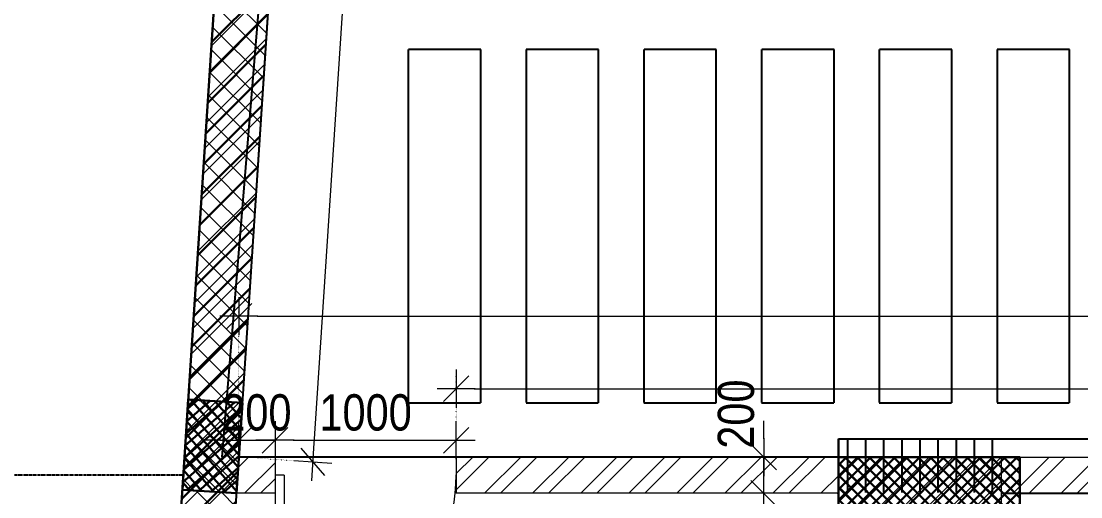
# Model space of a CAD drawing. Header units: inches. Extents: x 676944 to 1044153, y 326920 to 502369.
# Drawn here: x 698436 to 704285, y 380041 to 382667 of the extents above; entities that cross this region are included whole.
import ezdxf

# ---------------------------------------------------------------- set-up
doc = ezdxf.new("R2010")
doc.units = ezdxf.units.IN
doc.header["$MEASUREMENT"] = 0
for name, pattern in [('CENTER', [50.8, 31.75, -6.35, 6.35, -6.35]), ('DOT2', [3.175, 0, -3.175]), ('HIDDEN', [9.525, 6.35, -3.175])]:
    doc.linetypes.add(name, pattern=pattern)
for name, color, linetype, lineweight in [('A-BLOCK', 43, 'Continuous', 13), ('A-DIMENSION', 7, 'Continuous', 9), ('A-HATCH CONCRETE', 254, 'Continuous', 5)]:
    doc.layers.add(name, color=color, linetype=linetype, lineweight=lineweight)
for name, color, linetype in [('A-MODIFICATION 3-1-2012', 1, 'Continuous'), ('Axis', 9, 'CENTER'), ('S-BEAM', 2, 'Continuous'), ('S-COL-1', 7, 'Continuous'), ('S-COL1-HT', 11, 'Continuous'), ('S-REIN', 7, 'Continuous'), ('S-RIBS', 43, 'HIDDEN'), ('S-WALL', 1, 'Continuous'), ('S-WALL-HAT', 9, 'Continuous')]:
    doc.layers.add(name, color=color, linetype=linetype)
doc.styles.add('ARIAL', font='ARIALN.TTF')
doc.styles.get("Standard").update_dxf_attribs({"font": 'arial.ttf'})
doc.dimstyles.get("Standard").update_dxf_attribs({"dimtxt": 0.18, "dimasz": 0.18, "dimexe": 0.18, "dimexo": 0.0625, "dimgap": 0.09, "dimtad": 0, "dimtih": 1, "dimtoh": 1, "dimdec": 4, "dimzin": 0, "dimdsep": 46, "dimtxsty": 'Standard', "dimcen": 0.09, "dimadec": 0, "dimazin": 0, "dimtfac": 1, "dimtdec": 4, "dimtofl": 0, "dimtmove": 0, "dimatfit": 3, "dimfxl": 1, "dimtolj": 1, "dimtzin": 0, "dimarcsym": 0})
pattern_1 = [(45, (500265.86, -209134.59), (-132.58252, 132.58252), []), (45, (500354.24, -209134.59), (-132.58252, 132.58252), [])]
pattern_2 = [(45, (500265.86, -209134.585), (-66.29126, 66.29126), []), (135, (500265.86, -209134.585), (-66.29126, -66.29126), [])]

# ---------------------------------------------------------------- blocks, each defined once
blk = doc.blocks.new('R')
at = {"color": 4, "lineweight": 13}
blk.add_line((-0.707, -0.707), (0.707, 0.707), dxfattribs=at)
for p, q in [((0, -1.05), (0, 1.05)), ((-1.05, 0), (1.05, 0))]:
    blk.add_line(p, q)
blk = doc.blocks.new('*D471')
at = {"layer": 'A-DIMENSION', "color": 254, "linetype": 'DOT2', "lineweight": 13, "transparency": 16777216}
for p, q in [((509380.2, 222619.9), (509762.3, 222594.9)), ((508749.6, 212995.9), (509131.7, 212970.9))]:
    blk.add_line(p, q, dxfattribs=at)
at = {"layer": 'A-DIMENSION', "color": 254, "transparency": 16777216}
blk.add_line((509680.9, 222500), (509063.4, 213075.5), dxfattribs=at)
at = {"layer": 'Defpoints', "color": 0, "transparency": 16777216}
for p in [(509280.4, 222626.4), (508649.8, 213002.4), (509056.8, 212975.8)]:
    blk.add_point(p, dxfattribs=at)
at = {"layer": 'A-DIMENSION', "color": 254, "transparency": 16777216, "xscale": 100, "yscale": 100, "zscale": 100}
for p, rotation in [((509687.5, 222599.8), 86.25104902137468), ((509056.8, 212975.8), 266.2510490213747)]:
    blk.add_blockref('R', p, dxfattribs=dict(at, rotation=rotation))
at = {"layer": 'A-DIMENSION', "color": 254, "transparency": 16777216, "insert": (509220.4, 217797.7), "char_height": 200, "attachment_point": 5, "rotation": 86.25105, "style": 'ARIAL'}
blk.add_mtext('\\A1;9645', dxfattribs=at)
blk = doc.blocks.new('*D449')
at = {"layer": 'A-DIMENSION', "color": 254, "linetype": 'DOT2', "lineweight": 13, "transparency": 16777216}
for p, q in [((508648.8, 213102.4), (508648.8, 213170.5)), ((508848.8, 213102.4), (508848.8, 213170.5))]:
    blk.add_line(p, q, dxfattribs=at)
at = {"layer": 'A-DIMENSION', "color": 254, "transparency": 16777216}
for p, q in [((508548.8, 213095.5), (508448.8, 213095.5)), ((508648.8, 213095.5), (508848.8, 213095.5)), ((508948.8, 213095.5), (509048.8, 213095.5))]:
    blk.add_line(p, q, dxfattribs=at)
at = {"layer": 'Defpoints', "color": 0, "transparency": 16777216}
for p in [(508848.8, 213095.5), (508648.8, 213002.4), (508848.8, 213002.4)]:
    blk.add_point(p, dxfattribs=at)
at = {"layer": 'A-DIMENSION', "color": 254, "transparency": 16777216, "xscale": 100, "yscale": 100, "zscale": 100}
blk.add_blockref('R', (508648.8, 213095.5), dxfattribs=at)
at = {"layer": 'A-DIMENSION', "color": 254, "transparency": 16777216, "xscale": 100, "yscale": 100, "zscale": 100, "rotation": 180}
blk.add_blockref('R', (508848.8, 213095.5), dxfattribs=at)
at = {"layer": 'A-DIMENSION', "color": 254, "transparency": 16777216, "insert": (508748.8, 213247.6), "char_height": 200, "attachment_point": 5, "style": 'ARIAL'}
blk.add_mtext('\\A1;200', dxfattribs=at)
blk = doc.blocks.new('*D450')
at = {"layer": 'A-DIMENSION', "color": 254, "linetype": 'DOT2', "lineweight": 13, "transparency": 16777216}
for p, q in [((508848.8, 213102.4), (508848.8, 213170.5)), ((509848.8, 213102.4), (509848.8, 213170.5))]:
    blk.add_line(p, q, dxfattribs=at)
at = {"layer": 'A-DIMENSION', "color": 254, "transparency": 16777216}
blk.add_line((508948.8, 213095.5), (509748.8, 213095.5), dxfattribs=at)
at = {"layer": 'Defpoints', "color": 0, "transparency": 16777216}
for p in [(509848.8, 213095.5), (508848.8, 213002.4), (509848.8, 213002.4)]:
    blk.add_point(p, dxfattribs=at)
at = {"layer": 'A-DIMENSION', "color": 254, "transparency": 16777216, "xscale": 100, "yscale": 100, "zscale": 100, "rotation": 180}
blk.add_blockref('R', (508848.8, 213095.5), dxfattribs=at)
at = {"layer": 'A-DIMENSION', "color": 254, "transparency": 16777216, "xscale": 100, "yscale": 100, "zscale": 100}
blk.add_blockref('R', (509848.8, 213095.5), dxfattribs=at)
at = {"layer": 'A-DIMENSION', "color": 254, "transparency": 16777216, "insert": (509348.8, 213247.6), "char_height": 200, "attachment_point": 5, "style": 'ARIAL'}
blk.add_mtext('\\A1;1000', dxfattribs=at)
blk = doc.blocks.new('*D451')
at = {"layer": 'A-DIMENSION', "color": 254, "linetype": 'DOT2', "lineweight": 13, "transparency": 16777216}
for p, q in [((509848.8, 213102.4), (509848.8, 213455)), ((519058.7, 213102.4), (519058.7, 213455))]:
    blk.add_line(p, q, dxfattribs=at)
at = {"layer": 'A-DIMENSION', "color": 254, "transparency": 16777216}
blk.add_line((509948.8, 213380), (518958.7, 213380), dxfattribs=at)
at = {"layer": 'Defpoints', "color": 0, "transparency": 16777216}
for p in [(519058.7, 213380), (509848.8, 213002.4), (519058.7, 213002.4)]:
    blk.add_point(p, dxfattribs=at)
at = {"layer": 'A-DIMENSION', "color": 254, "transparency": 16777216, "xscale": 100, "yscale": 100, "zscale": 100, "rotation": 180}
blk.add_blockref('R', (509848.8, 213380), dxfattribs=at)
at = {"layer": 'A-DIMENSION', "color": 254, "transparency": 16777216, "xscale": 100, "yscale": 100, "zscale": 100}
blk.add_blockref('R', (519058.7, 213380), dxfattribs=at)
at = {"layer": 'A-DIMENSION', "color": 254, "transparency": 16777216, "insert": (514453.8, 213532.2), "char_height": 200, "attachment_point": 5, "style": 'ARIAL'}
blk.add_mtext('\\A1;9210', dxfattribs=at)
blk = doc.blocks.new('*D481')
at = {"layer": 'A-DIMENSION', "color": 254, "linetype": 'DOT2', "lineweight": 13, "transparency": 16777216}
for p, q in [((508649.8, 213102.4), (508649.8, 213854.8)), ((530759.5, 213477.4), (530759.5, 213854.8))]:
    blk.add_line(p, q, dxfattribs=at)
at = {"layer": 'A-DIMENSION', "color": 254, "transparency": 16777216}
blk.add_line((508749.8, 213779.8), (530659.5, 213779.8), dxfattribs=at)
at = {"layer": 'Defpoints', "color": 0, "transparency": 16777216}
for p in [(530759.5, 213779.8), (530759.5, 213377.4), (508649.8, 213002.4)]:
    blk.add_point(p, dxfattribs=at)
at = {"layer": 'A-DIMENSION', "color": 254, "transparency": 16777216, "xscale": 100, "yscale": 100, "zscale": 100, "rotation": 180}
blk.add_blockref('R', (508649.8, 213779.8), dxfattribs=at)
at = {"layer": 'A-DIMENSION', "color": 254, "transparency": 16777216, "xscale": 100, "yscale": 100, "zscale": 100}
blk.add_blockref('R', (530759.5, 213779.8), dxfattribs=at)
at = {"layer": 'A-DIMENSION', "color": 254, "transparency": 16777216, "insert": (519305.2, 213931.9), "char_height": 200, "attachment_point": 5, "style": 'ARIAL'}
blk.add_mtext('\\A1;22110', dxfattribs=at)
blk = doc.blocks.new('*D483')
at = {"layer": 'A-DIMENSION', "color": 254, "linetype": 'DOT2', "lineweight": 13, "transparency": 16777216}
for p, q in [((511715.8, 212802.4), (511471.3, 212802.4)), ((511509.4, 209502.4), (511471.3, 209502.4))]:
    blk.add_line(p, q, dxfattribs=at)
at = {"layer": 'A-DIMENSION', "color": 254, "transparency": 16777216}
blk.add_line((511546.3, 209602.4), (511546.3, 212702.4), dxfattribs=at)
at = {"layer": 'Defpoints', "color": 0, "transparency": 16777216}
for p in [(511546.3, 212802.4), (511815.8, 212802.4), (511609.4, 209502.4)]:
    blk.add_point(p, dxfattribs=at)
at = {"layer": 'A-DIMENSION', "color": 254, "transparency": 16777216, "xscale": 100, "yscale": 100, "zscale": 100}
for p, rotation in [((511546.3, 212802.4), 90), ((511546.3, 209502.4), 270)]:
    blk.add_blockref('R', p, dxfattribs=dict(at, rotation=rotation))
at = {"layer": 'A-DIMENSION', "color": 254, "transparency": 16777216, "insert": (511394.1, 211152.4), "char_height": 200, "attachment_point": 5, "rotation": 90, "style": 'ARIAL'}
blk.add_mtext('\\A1;3300', dxfattribs=at)
blk = doc.blocks.new('*D484')
at = {"layer": 'A-DIMENSION', "color": 254, "transparency": 16777216}
for p, q in [((511546.3, 213102.4), (511546.3, 213202.4)), ((511546.3, 212802.4), (511546.3, 213002.4)), ((511546.3, 212702.4), (511546.3, 212602.4))]:
    blk.add_line(p, q, dxfattribs=at)
at = {"layer": 'A-DIMENSION', "color": 254, "linetype": 'DOT2', "lineweight": 13, "transparency": 16777216}
for p, q in [((511715.8, 213002.4), (511471.3, 213002.4)), ((511715.8, 212802.4), (511471.3, 212802.4))]:
    blk.add_line(p, q, dxfattribs=at)
at = {"layer": 'Defpoints', "color": 0, "transparency": 16777216}
for p in [(511546.3, 213002.4), (511815.8, 213002.4), (511815.8, 212802.4)]:
    blk.add_point(p, dxfattribs=at)
at = {"layer": 'A-DIMENSION', "color": 254, "transparency": 16777216, "xscale": 100, "yscale": 100, "zscale": 100}
for p, rotation in [((511546.3, 213002.4), 270), ((511546.3, 212802.4), 90)]:
    blk.add_blockref('R', p, dxfattribs=dict(at, rotation=rotation))
at = {"layer": 'A-DIMENSION', "color": 254, "transparency": 16777216, "insert": (511394.1, 213239.5), "char_height": 200, "attachment_point": 5, "rotation": 90, "style": 'ARIAL'}
blk.add_mtext('\\A1;200', dxfattribs=at)
blk = doc.blocks.new('FSDRHGT')
at = {"layer": 'Axis', "ltscale": 0.5}
blk.add_line((202422, 428487.4), (198506.1, 428487.4), dxfattribs=at)
at = {"layer": 'S-WALL', "color": 7}
blk.add_lwpolyline([(201534.1, 414937.4), (251664.1, 414937.4), (253455.7, 442880.1), (203829.2, 449963)], close=True, dxfattribs=at)
blk = doc.blocks.new('CEILING PLAN')
at = {"layer": 'S-COL1-HT', "lineweight": 30}
h = blk.add_hatch(dxfattribs=at)
h.set_pattern_fill('ANSI37', color=254, scale=15, angle=-3.74895)
h.set_pattern_definition([(41.251049, (895341.74, 784506.297), (-31.402, 35.805796), []), (131.251049, (895341.74, 784506.297), (-35.805796, -31.402), [])])
h.paths.add_polyline_path([(387681.2, 465392.7), (387980.6, 465373.1), (388013.3, 465872.1), (387713.9, 465891.7)])
h = blk.add_hatch(dxfattribs=at)
h.set_pattern_fill('ANSI37', color=254, scale=15, angle=90)
h.set_pattern_definition([(135, (384446.125, 543685.12), (-33.67596, -33.67596), []), (225, (384446.125, 543685.12), (33.67596, -33.67596), [])])
h.paths.add_polyline_path([(392303.2, 465173.1), (392303.2, 465573.1), (391303.2, 465573.1), (391303.2, 465173.1)])
at = {"layer": 'S-WALL-HAT', "lineweight": 30}
h = blk.add_hatch(dxfattribs=at)
h.set_pattern_fill('ANSI31', color=254, scale=35)
h.set_pattern_definition([(45, (874698.03, 817381.6), (-78.577241, 78.577241), [])])
h.paths.add_polyline_path([(436885.1, 455940.9), (436838.8, 455219.9), (437139.6, 455223.1), (437184.5, 455921.7)])
h.paths.add_polyline_path([(434505.1, 480465.7), (434901.1, 480409.2), (434844.6, 480013.2), (434448.6, 480069.7)])
h.paths.add_polyline_path([(430941.2, 480974.5), (430884.7, 480578.5), (430488.7, 480635), (430545.3, 481031)])
h.paths.add_polyline_path([(426981.4, 481539.7), (426924.9, 481143.8), (426528.9, 481200.3), (426585.4, 481596.3)])
h.paths.add_polyline_path([(423021.5, 482105), (422965, 481709), (422569, 481765.6), (422625.5, 482161.5)])
h.paths.add_polyline_path([(418665.8, 482726.7), (419061.8, 482670.1), (419005.2, 482274.2), (418609.3, 482330.7)])
h.paths.add_polyline_path([(414706, 483291.9), (415102, 483235.3), (415045.5, 482839.3), (414649.5, 482895.9)])
h.paths.add_polyline_path([(411142.2, 483800.6), (411085.7, 483404.6), (410689.7, 483461.1), (410746.3, 483857.1)])
h.paths.add_polyline_path([(407182.5, 484365.9), (407126, 483969.9), (406730, 484026.4), (406786.5, 484422.4)])
h.paths.add_polyline_path([(403222.7, 484931.3), (403166.1, 484535.4), (402770.2, 484591.9), (402826.7, 484987.9)])
h.paths.add_polyline_path([(399262.8, 485496.8), (399206.3, 485100.8), (398810.3, 485157.3), (398866.8, 485553.3)])
h.paths.add_polyline_path([(395303, 486062.2), (395246.5, 485666.2), (394850.5, 485722.7), (394907, 486118.7)])
h.paths.add_polyline_path([(391343.2, 486627.6), (391286.6, 486231.6), (390890.7, 486288.2), (390947.2, 486684.2), (389093.7, 486948.7), (388877.3, 483646.1), (389175.1, 483603.8), (389130.9, 482928), (388831.5, 482947.6), (387463.7, 462073.1), (387764.3, 462073.1), (387717.3, 461355), (387417.9, 461374.6), (387060.6, 455921.6), (387360, 455902), (387315.5, 455223.1), (387014.8, 455223.1), (386798.6, 451923.1), (388803.2, 451923.1), (388803.2, 452323.1), (389203.2, 452323.1), (389203.2, 451923.1), (392803.2, 451923.1), (392803.2, 452323.1), (393203.2, 452323.1), (393203.2, 451923.1), (396803.2, 451923.1), (396803.2, 452323.1), (397203.2, 452323.1), (397203.2, 451923.1), (400803.2, 451923.1), (400803.2, 452323.1), (401203.2, 452323.1), (401203.2, 451923.1), (404803.2, 451923.1), (404803.2, 452323.1), (405203.2, 452323.1), (405203.2, 451923.1), (408803.2, 451923.1), (408803.2, 452323.1), (409203.2, 452323.1), (409203.2, 451923.1), (412803.2, 451923.1), (412803.2, 452323.1), (413203.2, 452323.1), (413203.2, 451923.1), (416803.2, 451923.1), (416803.2, 452323.1), (417203.2, 452323.1), (417203.2, 451923.1), (420803.2, 451923.1), (420803.2, 452323.1), (421203.2, 452323.1), (421203.2, 451923.1), (424803.2, 451923.1), (424803.2, 452323.1), (425203.2, 452323.1), (425203.2, 451923.1), (428803.2, 451923.1), (428803.2, 452323.1), (429203.2, 452323.1), (429203.2, 451923.1), (432803.2, 451923.1), (432803.2, 452323.1), (433203.2, 452323.1), (433203.2, 451923.1), (436928, 451923.1), (437386.6, 459073.5), (436987.4, 459099.1), (437013, 459498.3), (437412.2, 459472.7), (437646.4, 463123.8), (437347, 463143), (437391.8, 463841.6), (437691.2, 463822.4), (437965.9, 468105), (437566.7, 468130.6), (437592.3, 468529.7), (437991.5, 468504.1), (438235.6, 472309), (437836.4, 472334.6), (437862, 472733.8), (438261.2, 472708.2), (438482.8, 476163.1), (438083.6, 476188.7), (438109.2, 476587.9), (438508.4, 476562.3), (438720.3, 479865.7)])
h.paths.add_polyline_path([(388385.4, 476137.7), (388884.3, 476105), (388823, 475168.8), (388326.5, 475239.6)])
h.paths.add_polyline_path([(388684.6, 476118.1), (388884.3, 476105), (388823, 475168.8), (388624.3, 475197.1), (387118.9, 452223.1), (388803.2, 452223.1), (388803.2, 452323.1), (389203.2, 452323.1), (389203.2, 452223.1), (392803.2, 452223.1), (392803.2, 452323.1), (393203.2, 452323.1), (393203.2, 452223.1), (396803.2, 452223.1), (396803.2, 452323.1), (397203.2, 452323.1), (397203.2, 452223.1), (400803.2, 452223.1), (400803.2, 452323.1), (401203.2, 452323.1), (401203.2, 452223.1), (404803.2, 452223.1), (404803.2, 452323.1), (405203.2, 452323.1), (405203.2, 452223.1), (408803.2, 452223.1), (408803.2, 452323.1), (409203.2, 452323.1), (409203.2, 452223.1), (412803.2, 452223.1), (412803.2, 452323.1), (413203.2, 452323.1), (413203.2, 452223.1), (416803.2, 452223.1), (416803.2, 452323.1), (417203.2, 452323.1), (417203.2, 452223.1), (420803.2, 452223.1), (420803.2, 452323.1), (421203.2, 452323.1), (421203.2, 452223.1), (424803.2, 452223.1), (424803.2, 452323.1), (425203.2, 452323.1), (425203.2, 452223.1), (428803.2, 452223.1), (428803.2, 452323.1), (429203.2, 452323.1), (429203.2, 452223.1), (432803.2, 452223.1), (432803.2, 452323.1), (433203.2, 452323.1), (433203.2, 452223.1), (436646.6, 452223.1), (437087.2, 459092.7), (436987.4, 459099.1), (437013, 459498.3), (437112.8, 459491.9), (437666.5, 468124.2), (437566.7, 468130.6), (437592.3, 468529.7), (437692.1, 468523.3), (437936.2, 472328.2), (437836.4, 472334.6), (437862, 472733.8), (437961.8, 472727.4), (438183.4, 476182.3), (438083.6, 476188.7), (438109.2, 476587.9), (438209, 476581.5), (438403.1, 479608), (434858.9, 480113.8), (434844.6, 480013.2), (434448.6, 480069.7), (434463, 480170.3), (430899.1, 480679), (430884.7, 480578.5), (430488.7, 480635), (430503.1, 480735.5), (426939.2, 481244.2), (426924.9, 481143.8), (426528.9, 481200.3), (426543.2, 481300.7), (422979.3, 481809.3), (422965, 481709), (422569, 481765.6), (422583.3, 481865.8), (419019.6, 482374.5), (419005.2, 482274.2), (418609.3, 482330.7), (418623.6, 482431), (415059.8, 482939.6), (415045.5, 482839.3), (414649.5, 482895.9), (414663.8, 482996.2), (411100, 483504.8), (411085.7, 483404.6), (410689.7, 483461.1), (410704, 483561.3), (407140.3, 484070), (407126, 483969.9), (406730, 484026.4), (406744.3, 484126.5), (403180.4, 484635.1), (403166.1, 484535.4), (402770.2, 484591.9), (402784.4, 484691.6), (399220.5, 485200.3), (399206.3, 485100.8), (398810.3, 485157.3), (398824.5, 485256.8), (395260.6, 485765.5), (395246.5, 485666.2), (394850.5, 485722.7), (394864.7, 485822), (391300.8, 486330.6), (391286.6, 486231.6), (390890.7, 486288.2), (390904.8, 486387.2), (389371.9, 486605.9)])
at = {"layer": 'A-MODIFICATION 3-1-2012', "color": 254}
blk.add_line((388107.2, 468123.1), (387899.7, 465573.1), dxfattribs=at)
at = {"layer": 'S-BEAM', "color": 254, "linetype": 'ByBlock'}
for p, q in [((391303.2, 465673.1), (398553, 465673.1)), ((391303.2, 465573.1), (387993.7, 465573.1)), ((392203.2, 465373.1), (398153, 465373.1))]:
    blk.add_line(p, q, dxfattribs=at)
at = {"layer": 'S-BEAM', "color": 254, "lineweight": 30}
blk.add_line((391303.2, 465573.1), (391303.2, 465673.1), dxfattribs=at)
at = {"layer": 'S-COL-1', "color": 254, "lineweight": 30}
for points in [[(387681.2, 465392.7), (387980.6, 465373.1), (388013.3, 465872.1), (387713.9, 465891.7)], [(392303.2, 465173.1), (392303.2, 465573.1), (391303.2, 465573.1), (391303.2, 465173.1)]]:
    blk.add_lwpolyline(points, close=True, dxfattribs=at)
at = {"layer": 'S-REIN', "color": 254}
for p, q in [((391351.9, 465673.1), (391351.9, 465377.3)), ((391451.9, 465673.1), (391451.9, 465377.3)), ((391551.9, 465673.1), (391551.9, 465377.3)), ((391651.9, 465673.1), (391651.9, 465377.3)), ((391751.9, 465673.1), (391751.9, 465377.3)), ((391851.9, 465673.1), (391851.9, 465377.3)), ((391951.9, 465673.1), (391951.9, 465377.3)), ((392051.9, 465673.1), (392051.9, 465377.3)), ((392151.9, 465673.1), (392151.9, 465377.3))]:
    blk.add_line(p, q, dxfattribs=at)
at = {"layer": 'S-RIBS', "color": 254, "ltscale": 0.4}
for points in [[(389328.2, 467823.1), (388928.2, 467823.1), (388928.2, 465873.1), (389328.2, 465873.1)], [(389978.2, 467823.1), (389578.2, 467823.1), (389578.2, 465873.1), (389978.2, 465873.1)], [(390628.2, 467823.1), (390228.2, 467823.1), (390228.2, 465873.1), (390628.2, 465873.1)], [(391278.2, 467823.1), (390878.2, 467823.1), (390878.2, 465873.1), (391278.2, 465873.1)], [(391928.2, 467823.1), (391528.2, 467823.1), (391528.2, 465873.1), (391928.2, 465873.1)], [(392578.2, 467823.1), (392178.2, 467823.1), (392178.2, 465873.1), (392578.2, 465873.1)]]:
    blk.add_lwpolyline(points, close=True, dxfattribs=at)
at = {"layer": 'S-WALL', "color": 254}
blk.add_lwpolyline([(436928, 451923.1), (386798.6, 451923.1), (389093.7, 486948.7), (438720.3, 479865.7)], close=True, dxfattribs=at)
blk.add_lwpolyline([(387764.3, 462073.1), (388624.3, 475197.1)], dxfattribs=at)
blk = doc.blocks.new('SDFGBS')
at = {"layer": 'A-DIMENSION'}
h = blk.add_hatch(dxfattribs=at)
h.set_pattern_fill('ANSI37', color=254, scale=750)
h.set_pattern_definition(pattern_2)
h.paths.add_polyline_path([(508337.3, 212822), (508636.7, 212802.4), (508669.4, 213301.4), (508370, 213321)])
h = blk.add_hatch(dxfattribs=at)
h.set_pattern_fill('ANSI32', color=254, scale=500)
h.set_pattern_definition(pattern_1)
h.paths.add_polyline_path([(511958.7, 213002.4), (509848.8, 213002.4), (509848.8, 212802.4), (511958.7, 212802.4)])
h.paths.add_polyline_path([(508848.8, 213002.4), (508649.2, 213002.4), (508638.7, 212842.2), (508588.5, 212841.4), (508586, 212802.4), (508848.8, 212802.4)])
h = blk.add_hatch(dxfattribs=at)
h.set_pattern_fill('ANSI37', color=254, scale=750)
h.set_pattern_definition(pattern_2)
h.paths.add_polyline_path([(512858.7, 212602.4), (512858.7, 213002.4), (511959.4, 213002.4), (511959.4, 212602.4)])
h = blk.add_hatch(dxfattribs=at)
h.set_pattern_fill('ANSI32', color=254, scale=500)
h.set_pattern_definition(pattern_1)
h.paths.add_polyline_path([(517911.6, 212802.4), (517911.6, 213002.4), (512858.7, 213002.4), (512858.7, 212802.4)])
at = {"layer": 'A-BLOCK', "color": 254, "ltscale": 100}
blk.add_line((509280.4, 222626.4), (508420.5, 209502.4), dxfattribs=at)
at = {"layer": 'A-DIMENSION', "color": 254}
for p, q in [((508441.6, 214422.2), (508763.3, 214743.9)), ((508745.5, 214472.2), (508463.3, 214754.4)), ((508432.3, 214280.3), (508754, 214602)), ((508737.3, 214347.8), (508455.2, 214630)), ((508729.2, 214223.4), (508447, 214505.5)), ((508423, 214138.4), (508744.7, 214460.1)), ((508721, 214098.9), (508438.9, 214381.1)), ((508413.7, 213996.5), (508735.4, 214318.2)), ((508712.9, 213974.5), (508430.7, 214256.7)), ((508404.4, 213854.6), (508726.1, 214176.4)), ((508704.7, 213850.1), (508422.6, 214132.2)), ((508395.1, 213712.8), (508716.8, 214034.5)), ((508696.6, 213725.7), (508414.4, 214007.8)), ((508385.8, 213570.9), (508707.5, 213892.6)), ((508688.4, 213601.2), (508406.3, 213883.4)), ((508376.5, 213429), (508698.2, 213750.7)), ((508680.3, 213476.8), (508398.1, 213758.9)), ((508672.1, 213352.4), (508389.9, 213634.5)), ((508399.1, 213319.1), (508688.9, 213608.8)), ((508585, 213306.9), (508381.8, 213510.1)), ((508523.6, 213310.9), (508679.6, 213467)), ((508443.1, 213316.2), (508373.6, 213385.7)), ((508648, 213302.8), (508670.3, 213325.1)), ((508366.1, 213260.6), (508365.5, 213261.2)), ((508367.2, 213287.1), (508367.9, 213287.8)), ((508664.5, 213227.3), (508664, 213227.9)), ((508357.9, 213136.2), (508357.3, 213136.8)), ((508357.9, 213145.2), (508358.6, 213145.9)), ((508661, 213183.2), (508661.7, 213183.9)), ((508656.4, 213102.9), (508655.8, 213103.5)), ((508651.7, 213041.3), (508652.4, 213042)), ((508348.6, 213003.4), (508349.3, 213004)), ((508349.8, 213011.8), (508349.2, 213012.4)), ((508648.2, 212978.5), (508647.6, 212979.1)), ((508848.8, 213002.4), (508649.2, 213002.4)), ((508848.8, 213002.4), (508649.2, 213002.4)), ((508848.8, 213002.4), (508848.8, 212802.4)), ((508848.8, 213002.4), (508848.8, 212802.4)), ((509848.8, 213002.4), (509848.8, 212802.4)), ((509848.8, 213002.4), (509848.8, 212802.4)), ((511958.7, 213002.4), (509848.8, 213002.4)), ((511958.7, 213002.4), (509848.8, 213002.4)), ((511958.7, 213002.4), (512723.6, 213002.4)), ((511958.7, 213002.4), (519208.5, 213002.4)), ((511959.4, 212602.4), (511959.4, 213002.4)), ((508642.4, 212899.5), (508643.1, 212900.1)), ((508848.8, 212904.8), (508848.8, 211904.8)), ((508848.8, 212904.8), (508848.8, 211904.8)), ((508898.8, 212902.4), (508848.8, 212902.4)), ((508898.8, 212902.4), (508898.8, 211904.8)), ((508339.3, 212861.5), (508340, 212862.2)), ((508341.6, 212887.4), (508341, 212887.9)), ((508640.1, 212854.1), (508639.5, 212854.6)), ((508320.7, 212577.7), (508551, 212808)), ((508330, 212719.6), (508426.6, 212816.2)), ((508623.2, 212605.8), (508411.8, 212817.2)), ((508631.3, 212730.2), (508553.7, 212807.9)), ((508848.8, 212802.4), (508636.7, 212802.4)), ((511958.7, 212802.4), (509848.8, 212802.4)), ((511958.7, 212802.4), (509848.8, 212802.4)), ((512858.7, 212802.4), (517908.5, 212803.5))]:
    blk.add_line(p, q, dxfattribs=at)
for points in [[(508337.3, 212822), (508636.7, 212802.4), (508669.4, 213301.4), (508370, 213321)], [(512858.7, 212602.4), (512858.7, 213002.4), (511959.4, 213002.4), (511959.4, 212602.4)]]:
    blk.add_lwpolyline(points, close=True, dxfattribs=at)
blk.add_arc((508848.8, 212904.8), 1000, 270, 0, dxfattribs=at)
at = {"layer": 'A-HATCH CONCRETE', "color": 254, "linetype": 'Continuous'}
for p, q in [((508497.3, 215273.4), (508819.1, 215595.2)), ((508802.6, 215343.2), (508520.4, 215625.4)), ((508794.4, 215218.8), (508512.2, 215501)), ((508488, 215131.6), (508809.8, 215453.3)), ((508786.2, 215094.4), (508504.1, 215376.5)), ((508478.7, 214989.7), (508800.5, 215311.4)), ((508778.1, 214969.9), (508495.9, 215252.1)), ((508469.4, 214847.8), (508791.2, 215169.5)), ((508769.9, 214845.5), (508487.8, 215127.7)), ((508460.2, 214705.9), (508781.9, 215027.6)), ((508761.8, 214721.1), (508479.6, 215003.2)), ((508450.9, 214564), (508772.6, 214885.8)), ((508753.6, 214596.7), (508471.5, 214878.8))]:
    blk.add_line(p, q, dxfattribs=at)
at = {"layer": 'S-WALL', "color": 254}
blk.add_lwpolyline([(509749.2, 234378), (509749.2, 234378), (507454.1, 199352.4), (557584.1, 199352.4), (559375.7, 227295.1), (545410.2, 229288.3)], dxfattribs=at)
at = {"layer": 'A-DIMENSION', "color": 254}
dim = blk.add_aligned_dim(p1=(509280.4, 222626.4), p2=(508649.8, 213002.4), distance=407.9, dimstyle='Standard', override={"dimscale": 100, "dimtxt": 2, "dimasz": 1, "dimexe": 0.75, "dimexo": 1, "dimgap": 0.5, "dimtad": 1, "dimtih": 0, "dimtoh": 0, "dimdec": 0, "dimzin": 3, "dimtxsty": 'ARIAL', "dimblk": 'R', "dimcen": 2.5, "dimdle": 1, "dimclrd": 254, "dimclre": 254, "dimclrt": 254, "dimadec": 2, "dimtdec": 0, "dimtix": 1, "dimtofl": 1, "dimtmove": 2, "dimldrblk": 'R', "dimfxl": 2.5, "dimtzin": 3, "dimlwd": 65535, "dimlwe": 13}, dxfattribs=at)
dim.commit()
dim.dimension.update_dxf_attribs({"geometry": '*D471', "text_midpoint": (509220.4, 217797.7)})
dim = blk.add_linear_dim(base=(530759.5, 213779.8), p1=(508649.8, 213002.4), p2=(530759.5, 213377.4), dimstyle='Standard', override={"dimscale": 100, "dimtxt": 2, "dimasz": 1, "dimexe": 0.75, "dimexo": 1, "dimgap": 0.5, "dimtad": 1, "dimtih": 0, "dimtoh": 0, "dimdec": 0, "dimzin": 3, "dimtxsty": 'ARIAL', "dimblk": 'R', "dimcen": 2.5, "dimdle": 1, "dimclrd": 254, "dimclre": 254, "dimclrt": 254, "dimadec": 2, "dimtdec": 0, "dimtix": 1, "dimtofl": 1, "dimtmove": 2, "dimldrblk": 'R', "dimfxl": 2.5, "dimtzin": 3, "dimlwd": 65535, "dimlwe": 13}, dxfattribs=at)
dim.commit()
dim.dimension.update_dxf_attribs({"geometry": '*D481', "text_midpoint": (519305.2, 213931.9), "dimtype": 160})
for base, p1, p2, picture, middle in [((519058.7, 213380), (509848.8, 213002.4), (519058.7, 213002.4), '*D451', (514453.8, 213532.2)), ((508848.8, 213095.5), (508648.8, 213002.4), (508848.8, 213002.4), '*D449', (508748.8, 213247.6)), ((509848.8, 213095.5), (508848.8, 213002.4), (509848.8, 213002.4), '*D450', (509348.8, 213247.6))]:
    dim = blk.add_linear_dim(base=base, p1=p1, p2=p2, dimstyle='Standard', override={"dimscale": 100, "dimtxt": 2, "dimasz": 1, "dimexe": 0.75, "dimexo": 1, "dimgap": 0.5, "dimtad": 1, "dimtih": 0, "dimtoh": 0, "dimdec": 0, "dimzin": 3, "dimtxsty": 'ARIAL', "dimblk": 'R', "dimcen": 2.5, "dimdle": 1, "dimclrd": 254, "dimclre": 254, "dimclrt": 254, "dimadec": 2, "dimtdec": 0, "dimtix": 1, "dimtofl": 1, "dimtmove": 2, "dimldrblk": 'R', "dimfxl": 2.5, "dimtzin": 3, "dimlwd": 65535, "dimlwe": 13}, dxfattribs=at)
    dim.commit()
    dim.dimension.update_dxf_attribs({"geometry": picture, "text_midpoint": middle})
dim = blk.add_linear_dim(base=(511546.3, 213002.4), p1=(511815.8, 212802.4), p2=(511815.8, 213002.4), angle=90, dimstyle='Standard', override={"dimscale": 100, "dimtxt": 2, "dimasz": 1, "dimexe": 0.75, "dimexo": 1, "dimgap": 0.5, "dimtad": 1, "dimtih": 0, "dimtoh": 0, "dimdec": 0, "dimzin": 3, "dimtxsty": 'ARIAL', "dimblk": 'R', "dimcen": 2.5, "dimdle": 1, "dimclrd": 254, "dimclre": 254, "dimclrt": 254, "dimadec": 2, "dimtdec": 0, "dimtix": 1, "dimtofl": 1, "dimtmove": 2, "dimldrblk": 'R', "dimfxl": 2.5, "dimtzin": 3, "dimlwd": 65535, "dimlwe": 13}, dxfattribs=at)
dim.commit()
dim.dimension.update_dxf_attribs({"geometry": '*D484', "text_midpoint": (511394.1, 213239.5), "dimtype": 160})
dim = blk.add_linear_dim(base=(511546.3, 212802.4), p1=(511609.4, 209502.4), p2=(511815.8, 212802.4), angle=90, dimstyle='Standard', override={"dimscale": 100, "dimtxt": 2, "dimasz": 1, "dimexe": 0.75, "dimexo": 1, "dimgap": 0.5, "dimtad": 1, "dimtih": 0, "dimtoh": 0, "dimdec": 0, "dimzin": 3, "dimtxsty": 'ARIAL', "dimblk": 'R', "dimcen": 2.5, "dimdle": 1, "dimclrd": 254, "dimclre": 254, "dimclrt": 254, "dimadec": 2, "dimtdec": 0, "dimtix": 1, "dimtofl": 1, "dimtmove": 2, "dimldrblk": 'R', "dimfxl": 2.5, "dimtzin": 3, "dimlwd": 65535, "dimlwe": 13}, dxfattribs=at)
dim.commit()
dim.dimension.update_dxf_attribs({"geometry": '*D483', "text_midpoint": (511394.1, 211152.4)})

msp = doc.modelspace()

# ---------------------------------------------------------------- block references
at = {"color": 4, "linetype": 'Continuous'}
for name, p in [('FSDRHGT', (496908.5, -48327)), ('CEILING PLAN', (311644.6, -85312.7)), ('SDFGBS', (190988.5, 167258))]:
    msp.add_blockref(name, p, dxfattribs=at)

doc.saveas('drawing.dxf')
